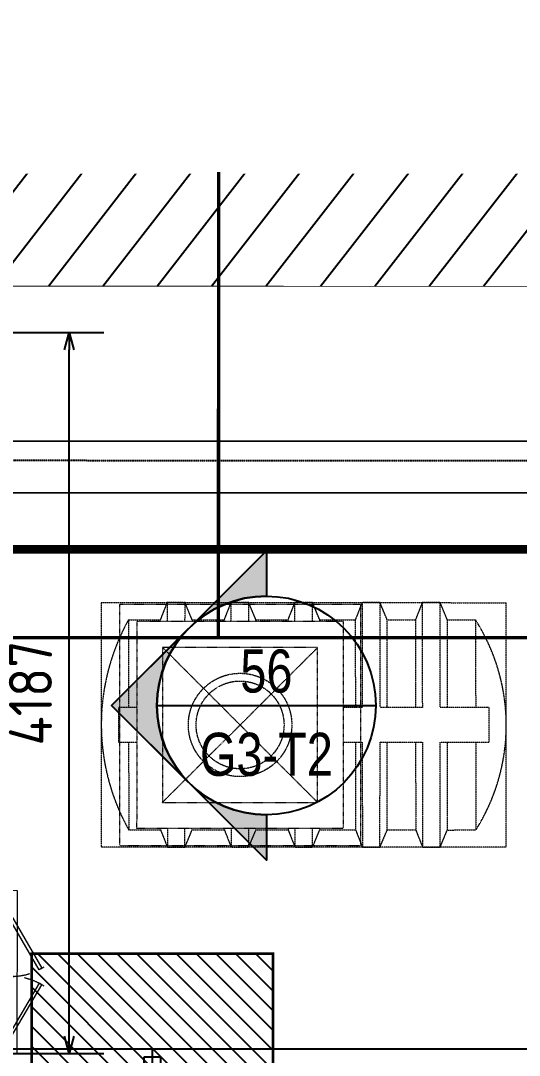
# Model space of a CAD drawing. Header units: centimetres. Extents: x -6122352 to 7132207, y -1694241 to 1947892.
# Drawn here: x 162955 to 165848, y -108416 to -102408 of the extents above; entities that cross this region are included whole.
import ezdxf
from ezdxf.enums import TextEntityAlignment as Align

# ---------------------------------------------------------------- set-up
doc = ezdxf.new("R2010")
doc.units = ezdxf.units.CM
doc.header["$MEASUREMENT"] = 0
doc.header["$PDMODE"] = 66
doc.header["$PDSIZE"] = 100
for name, pattern in [('2. HG-ST XR COL 3A (5V 7V 9V 11V - GF (4M & 5D-E)$0$HIDDEN', [0.375, 0.25, -0.125]), ('DASHED2', [0.375, 0.25, -0.125]), ('HIDDEN', [0.375, 0.25, -0.125]), ('LTH-4G-M-XR-GROUND FLOOR PLAN$0$HIDDEN2', [0.1875, 0.125, -0.0625]), ('XR-AR-END-SETTING OUT PLAN$0$23261-XR-AR-SI-GF$0$HIDDEN', [0.375, 0.25, -0.125])]:
    doc.linetypes.add(name, pattern=pattern)
for name, color, linetype in [('00-MI-DIM', 7, 'Continuous'), ('23585-XR-AR-BOUNDARY WALLS AND SETBACKS$0$setback', 7, 'XR-AR-END-SETTING OUT PLAN$0$23261-XR-AR-SI-GF$0$HIDDEN'), ('@MI-FOOTINGS', 7, 'Continuous'), ('@MI-REF LAYER', 7, 'Continuous'), ('@MI-TYPE-02', 6, 'Continuous'), ('B_TH_8', 7, 'Continuous'), ('CTECH-Text 2.5mm', 2, 'Continuous'), ('VD-WS-WATER TANK', 7, 'Continuous'), ('XR-AR-MID-SETTING OUT FOR MASTER$0$23585-XR-AR-MID-GROUND FLOOR$0$A-Flor-Strs', 1, 'Continuous')]:
    doc.layers.add(name, color=color, linetype=linetype)
doc.layers.add('08-Compound Wall-2', color=6, linetype='Continuous', lineweight=25, true_color=0xff00ff)
for name, color, linetype, lineweight in [('A-ANNO-TEXT', 3, 'Continuous', 25), ('LTH-4G-M-XR-GROUND FLOOR PLAN$0$1717 X Water Tank Location_5B$0$00 Line 2', 6, 'Continuous', 13), ('XR-AR-MID-SETTING OUT FOR MASTER$0$23585-XR-AR-MID-GROUND FLOOR$0$$A-GLAZ-WNDO', 232, 'Continuous', 9), ('XR-AR-MID-SETTING OUT FOR MASTER$0$23585-XR-AR-MID-GROUND FLOOR$0$A-GLAZ-SILL', 8, 'Continuous', 5), ('XR-AR-MID-SETTING OUT FOR MASTER$0$23585-XR-AR-MID-GROUND FLOOR$0$A-GLAZ-WNDO', 232, 'Continuous', 9)]:
    doc.layers.add(name, color=color, linetype=linetype, lineweight=lineweight)
doc.layers.add('LTH-4G-M-XR-GROUND FLOOR PLAN$0$PDF_Geometry', color=7, linetype='Continuous', true_color=0xcccccc)
doc.styles.add('Arial Narrow', font='ARIALN.TTF', dxfattribs={"width": 0.95, "height": 500})
doc.styles.add('DIMTEXT', font='romans.shx', dxfattribs={"width": 0.8})
doc.styles.add('Schueco-BEMSTIL', font='isocpeur.ttf', dxfattribs={"width": 0.9})
doc.dimstyles.new('DIM-25', dxfattribs={"dimscale": 25, "dimtxt": 2.5, "dimasz": 2.5, "dimexe": 1.25, "dimexo": 0.625, "dimgap": 1, "dimtad": 1, "dimdec": 0, "dimdsep": 46, "dimtxsty": 'DIMTEXT', "dimblk": 'AROW', "dimcen": 2.5, "dimse1": 1, "dimse2": 1, "dimclrd": 1, "dimclre": 1, "dimclrt": 2, "dimadec": 0, "dimazin": 0, "dimtfac": 1, "dimtdec": 0, "dimtmove": 0, "dimatfit": 3, "dimfxl": 1, "dimarcsym": 0})
doc.dimstyles.new('MI- JWC-TXT-2.5 MM', dxfattribs={"dimscale": 1.5, "dimtxt": 2.5, "dimasz": 1, "dimexe": 2, "dimexo": 1, "dimgap": 1, "dimtad": 1, "dimdec": 0, "dimdsep": 46, "dimtxsty": 'Schueco-BEMSTIL', "dimblk": 'OPEN30', "dimcen": 0, "dimdle": 2, "dimclrd": 140, "dimclre": 8, "dimclrt": 40, "dimadec": 0, "dimazin": 2, "dimtfac": 1, "dimtdec": 0, "dimtix": 1, "dimtmove": 2, "dimatfit": 3, "dimldrblk": 'OPEN', "dimfxl": 2, "dimlwd": -1, "dimlwe": -1, "dimarcsym": 0})

# ---------------------------------------------------------------- blocks, each defined once
blk = doc.blocks.new('23585-XR-AR-BOUNDARY WALLS AND SETBACKS')
at = {"layer": '08-Compound Wall-2'}
blk.add_lwpolyline([(496545.2942134548, 2768939.473959669), (496562.9158801445, 2768923.328117771), (496568.9635689847, 2768929.928655439), (496573.0169715791, 2768934.352258272), (496577.0705717183, 2768938.776058423), (496581.1239700586, 2768943.199856612), (496585.1773700582, 2768947.623656611), (496589.2307700578, 2768952.047456612), (496593.2841700584, 2768956.471256611), (496597.3375700579, 2768960.895056612), (496601.3909715799, 2768965.318658272), (496607.5050130368, 2768971.991327045), (496589.8835430788, 2768988.137370344)], dxfattribs=at)
at = {"layer": '23585-XR-AR-BOUNDARY WALLS AND SETBACKS$0$setback', "ltscale": 40, "const_width": 0.05}
blk.add_lwpolyline([(496603.4076911526, 2768971.812311382), (496589.0303414653, 2768984.985861099), (496584.8756448581, 2768980.451546177), (496580.8222491085, 2768976.027750814), (496576.7688491076, 2768971.603950815), (496572.7154491082, 2768967.180150814), (496568.6620491074, 2768962.756350815), (496564.6084013822, 2768958.332698731), (496560.5550491072, 2768953.908950815), (496556.501649108, 2768949.485150816), (496552.4482491076, 2768945.061350815), (496548.2917628816, 2768940.525058872), (496562.6692411395, 2768927.351702746), (496566.825369577, 2768931.887763219), (496570.8788474204, 2768936.311448177), (496574.9324515896, 2768940.735252725), (496578.9858017811, 2768945.158998367), (496583.0392017807, 2768949.582798366), (496587.0926017799, 2768954.006598367), (496591.1460017811, 2768958.430398366), (496595.1994017801, 2768962.854198367), (496599.2528474218, 2768967.277848177)], close=True, dxfattribs=at)
blk = doc.blocks.new('A$C9d9485f6')
at = {"layer": 'A-ANNO-TEXT', "rotation": 312.4881850805905}
blk.add_blockref('23585-XR-AR-BOUNDARY WALLS AND SETBACKS', (-2377088.534775567, -1504219.252137818), dxfattribs=at)
blk = doc.blocks.new('AROW')
at = {"color": 1, "ltscale": 100}
for p, q in [((0, 0), (-3, 0)), ((-1.455191522836685e-11, -1), (-1.455191522836685e-11, 1))]:
    blk.add_line(p, q, dxfattribs=at)
blk.add_solid([(-1.279999999998836, 0.2133333333331393), (-1.279999999998836, -0.2133333333331393), (0, 0)], dxfattribs=at)
blk = doc.blocks.new('*D424')
at = {"layer": 'CTECH-Text 2.5mm', "color": 8, "lineweight": -2, "ltscale": 10, "transparency": 16777216}
blk.add_line((0.8245945251717253, -0.1346448104515323), (0.02459452517172529, -0.1346448104515323), dxfattribs=at)
at = {"layer": 'Defpoints', "color": 0, "ltscale": 10, "transparency": 16777216}
for p in [(-0.02540547482827471, -4.440892098500626e-16), (0.8745945251717253, -4.440892098500626e-16), (-0.02540547482827472, -0.1346448104515323)]:
    blk.add_point(p, dxfattribs=at)
at = {"layer": 'CTECH-Text 2.5mm', "color": 8, "lineweight": -2, "ltscale": 10, "transparency": 16777216, "xscale": 0.05, "yscale": 0.05, "zscale": 0.05, "rotation": 180}
blk.add_blockref('AROW', (-0.02540547482827472, -0.1346448104515323), dxfattribs=at)
at = {"layer": 'CTECH-Text 2.5mm', "color": 8, "lineweight": -2, "ltscale": 10, "transparency": 16777216, "xscale": 0.05, "yscale": 0.05, "zscale": 0.05}
blk.add_blockref('AROW', (0.8745945251717253, -0.1346448104515323), dxfattribs=at)
at = {"layer": 'CTECH-Text 2.5mm', "color": 8, "ltscale": 10, "transparency": 16777216, "insert": (0.4245945251717253, -0.07964481045153232), "char_height": 0.09, "attachment_point": 5, "style": 'DIMTEXT'}
blk.add_mtext('900', dxfattribs=at)
blk = doc.blocks.new('*D423')
at = {"layer": 'CTECH-Text 2.5mm', "color": 8, "lineweight": -2, "ltscale": 10, "transparency": 16777216}
blk.add_line((0.7458974683694629, -0.05000000000000048), (0.745897468369463, -0.6500000000000008), dxfattribs=at)
at = {"layer": 'Defpoints', "color": 0, "ltscale": 10, "transparency": 16777216}
for p in [(0.8745945251717258, -4.440892098500628e-16), (0.745897468369463, -0.7000000000000008), (0.8745945278484509, -0.7000000000000007)]:
    blk.add_point(p, dxfattribs=at)
at = {"layer": 'CTECH-Text 2.5mm', "color": 8, "lineweight": -2, "ltscale": 10, "transparency": 16777216, "xscale": 0.05, "yscale": 0.05, "zscale": 0.05}
for p, rotation in [((0.7458974683694629, -4.647852750491067e-16), 90), ((0.745897468369463, -0.7000000000000008), 270)]:
    blk.add_blockref('AROW', p, dxfattribs=dict(at, rotation=rotation))
at = {"layer": 'CTECH-Text 2.5mm', "color": 8, "ltscale": 10, "transparency": 16777216, "insert": (0.6908974683694628, -0.3500000000000008), "char_height": 0.09, "attachment_point": 5, "rotation": 90, "style": 'DIMTEXT'}
blk.add_mtext('700', dxfattribs=at)
blk = doc.blocks.new('WT')
at = {"layer": 'VD-WS-WATER TANK', "color": 8, "linetype": 'HIDDEN', "lineweight": 5}
for p, q in [((-1544.628465470625, 709.6584162400104), (-1544.628465470625, -710.3415837597568)), ((-1544.628465470625, 709.6584162400104), (805.3742911103182, 709.6584162400104)), ((805.3742911103182, -710.3415837599896), (805.3742911103182, 709.6584162400104)), ((-1205.197479922557, 610), (-1368.584841941483, 609.6917219583411)), ((-1367.616602353984, 100.7170481621288), (-1368.584841941483, 609.6917219583411)), ((-853.8209368987009, 609.9999999995343), (-1019.529137560632, 609.6873430171981)), ((-462.4613206691574, 609.9999999997672), (-670.4740313610528, 609.9999999997672)), ((-92.2536644951906, 609.9999999997672), (-279.1144151315093, 609.9999999997672)), ((277.9539916787762, 609.9999999997672), (91.09390626149252, 609.6474338008557)), ((645.8408009468112, 609.9999999997672), (461.3015541732311, 609.6518127417658)), ((646.8096269820817, 100.7170481618959), (645.8408009468112, 609.9999999997672)), ((-1366.263995035551, -610.3082780416589), (-1367.232107905904, -101.4002156818751)), ((648.161647852743, -610.0000000002328), (647.1941214301623, -101.4002156816423)), ((-1202.876633016858, -610.0000000002328), (-1366.263995035551, -610.3082780416589)), ((-853.8209368984681, -610.0000000002328), (-1017.208298916928, -610.3082780416589)), ((-462.4613206691574, -610), (-668.1531844553538, -610)), ((-92.2536644951906, -610.0000000002328), (-276.7935682260431, -610.0000000002328)), ((277.9539916787762, -610.0000000002328), (93.4147449049633, -610.3481872582342)), ((648.161647852743, -610.0000000002328), (463.6224010786973, -610.3481872582342)), ((805.3742911103182, -710.3415837599896), (-1544.628465470625, -710.3415837597568))]:
    blk.add_line(p, q, dxfattribs=at)
at = {"layer": 'VD-WS-WATER TANK', "color": 8, "linetype": 'HIDDEN', "lineweight": 5, "ltscale": 0.2}
for p, q in [((-450.0018297319766, 450.0018297312781, 1.058825682041061), (449.9999999995343, -449.9999999997672, -1)), ((449.9999999995343, 449.9999999993015), (-450.0000000004657, -450.0000000002328, 1.000000000007276))]:
    blk.add_line(p, q, dxfattribs=at)
at = {"layer": 'VD-WS-WATER TANK', "color": 8, "linetype": 'HIDDEN', "lineweight": 5}
for points in [[(-1057.987290713005, 100.7170481625944), (-1058.984124873765, 709.6584162407089), (-1161.101388717303, 709.6584162407089), (-1202.876633016625, 610.0000000006985), (-1202.876633016858, 100.7170481625944)], [(-1161.101388717303, 709.6584162407089), (-1161.10138871707, 100.7170481625944)], [(-1018.560901444405, 100.7170481623616), (-1019.529727479443, 610.0000000004657), (-1058.984124873765, 709.6584162407089)], [(-708.9315945943817, 100.7170481623616), (-709.928428754909, 709.6584162404761), (-812.04569259868, 709.6584162404761), (-853.8209368987009, 610.0000000002328), (-853.8209368982352, 100.7170481628273)], [(-812.04569259868, 709.6584162404761), (-812.04569259868, 100.7170481623616)], [(-669.5052053260151, 100.7170481623616), (-670.4740313610528, 610.0000000002328), (-709.928428754909, 709.6584162404761)], [(-318.3893022132106, 599.9999999993015), (-318.5688125255983, 709.6584162404761), (-420.6860763693694, 709.6584162404761), (-462.4613206691574, 610.0000000004657), (-462.4613206691574, 599.9999999997672)], [(-420.6860763693694, 709.6584162404761), (-420.6860763693694, 599.9999999997672)], [(-279.0953917962033, 599.9999999997672), (-279.1144151315093, 610.0000000004657), (-318.5688125255983, 709.6584162404761)], [(51.81901098834351, 599.9999999995343), (51.63884364836849, 709.6584162402432), (-50.47842019540258, 709.6584162407089), (-92.25366449495777, 610), (-92.2536644951906, 600)], [(-50.47842019540258, 709.6584162407089), (-50.47842019563541, 599.9999999997672)], [(91.11226437753066, 599.9999999995343), (91.09324104245752, 610.0000000002328), (51.63884364836849, 709.6584162402432)], [(422.026010134723, 599.9999999997672), (421.8464998223353, 709.6584162404761), (319.7292359783314, 709.6584162407089), (277.9539916787762, 610.0000000002328), (277.9539916787762, 599.9999999995343)], [(319.7292359783314, 709.6584162407089), (319.7292359785642, 600.0000000002328)], [(461.3199205512647, 600), (461.3008972161915, 610), (421.8464998223353, 709.6584162404761)], [(-1161.10138871707, 100.7170481625944), (-1444.626510607777, 100.7170481625944), (-1444.626510607777, -101.4002156811766), (-1161.10138871707, -101.4002156814095)], [(-812.04569259868, 100.7170481623616), (-1057.987290713005, 100.7170481625944)], [(-600.0000000002328, 100.7170481623616), (-708.9315945943817, 100.7170481623616)], [(599.9999999997672, -101.4002156811766), (705.3734893924557, -101.4002156811766), (705.3734893924557, 100.7170481625944), (599.9999999997672, 100.7170481625944)], [(-1202.876633016858, -101.4002156814095), (-1202.876633016858, -609.9999999995343), (-1161.101388717303, -710.3415837595239), (-1056.663277968066, -710.3415837592911), (-1017.208880573744, -610), (-1018.176406996092, -101.4002156811766)], [(-1161.10138871707, -101.4002156814095), (-1161.101388717303, -710.3415837595239)], [(-1056.663277968066, -710.3415837592911), (-1057.659002496395, -101.4002156809438)], [(-1057.659002496395, -101.4002156809438), (-812.0456925984472, -101.4002156811766)], [(-853.8209368984681, -101.4002156809438), (-853.8209368984681, -609.9999999995343), (-812.04569259868, -710.3415837595239), (-707.6075818496756, -710.3415837595239), (-668.1531844551209, -610), (-669.1207108779345, -101.4002156809438)], [(-812.0456925984472, -101.4002156811766), (-812.04569259868, -710.3415837595239)], [(-707.6075818496756, -710.3415837595239), (-708.6033063777722, -101.4002156809438)], [(-708.6033063777722, -101.4002156809438), (-600.0000000006985, -101.4002156814095)], [(-462.4613206689246, -600.0000000002328), (-462.4613206689246, -609.9999999997672), (-420.6860763693694, -710.3415837595239), (-316.2479656198993, -710.3415837590583), (-276.7935682255775, -609.9999999997672), (-276.8125915611163, -600.0000000002328)], [(-420.6860763693694, -600.0000000004657), (-420.6860763693694, -710.3415837595239)], [(-316.2479656198993, -710.3415837590583), (-316.428393206792, -600)], [(-92.25366449495777, -600.0000000004657), (-92.25366449495777, -609.9999999997672), (-50.47842019516975, -710.3415837592911), (53.95969055383466, -710.3415837592911), (93.41408794769086, -609.9999999997672), (93.39506461261772, -600.0000000004657)], [(-50.47842019540258, -600.0000000002328), (-50.47842019516975, -710.3415837592911)], [(53.95969055383466, -710.3415837592911), (53.7786999901291, -600.0000000004657)], [(277.9539916787762, -600.0000000004657), (277.9539916787762, -610), (319.7292359785642, -710.3415837592911), (424.1673467275687, -710.3415837592911), (463.6217441216577, -609.9999999997672), (463.6027207863517, -600.0000000002328)], [(319.7292359783314, -600.0000000004657), (319.7292359785642, -710.3415837592911)], [(424.1673467275687, -710.3415837592911), (423.9869191413745, -600.0000000002328)]]:
    blk.add_lwpolyline(points, dxfattribs=at)
at = {"layer": 'VD-WS-WATER TANK', "color": 8, "linetype": 'HIDDEN', "lineweight": 5, "ltscale": 0.2}
for points in [[(-699.9999999995343, -699.9999999995343), (700.0000000002328, -700), (699.9999999997672, 700), (-700, 700.0000000002328)], [(-600.0000000004657, -600.0000000004657), (599.9999999995343, -600.0000000011642), (599.9999999995343, 599.9999999995343), (-600.0000000002328, 599.9999999990687)], [(-450.0000000002328, -450.0000000002328), (449.9999999997672, -450.0000000004657), (449.9999999995343, 449.9999999993015), (-450.0000000004657, 450)]]:
    blk.add_lwpolyline(points, close=True, dxfattribs=at)
at = {"layer": 'VD-WS-WATER TANK', "color": 8, "linetype": 'HIDDEN', "lineweight": 5}
for radius in [299.9999999999999, 254.9999999999999]:
    blk.add_circle((0, 2.328306436538696e-10), radius, dxfattribs=at)
for centre, radius, start, end in [((-406.0936178530101, 1.520493773277849), 1138.534847617149, 147.7123555648303, 212.5056355353665), ((-448.5880362042226, -2.084176184376702), 1253.962327314667, 331.0008973028165, 29.21709379940886)]:
    blk.add_arc(centre, radius, start, end, dxfattribs=at)
blk = doc.blocks.new('_Open30')
at = {"color": 0, "linetype": 'ByBlock', "lineweight": -2}
for p, q in [((-1, 0.26794919), (0, 0)), ((0, 0), (-1, -0.26794919)), ((0, 0), (-1, 0))]:
    blk.add_line(p, q, dxfattribs=at)
blk = doc.blocks.new('*D1485')
at = {"layer": '@MI-TYPE-02', "color": 8, "transparency": 16777216}
for p, q in [((393736.7980530083, -229131.7614252531), (394890.7800697773, -229131.7614252531)), ((393736.0739462881, -233318.9201003471), (394890.7800697773, -233318.9201003471))]:
    blk.add_line(p, q, dxfattribs=at)
at = {"layer": '@MI-TYPE-02', "color": 140, "transparency": 16777216}
blk.add_line((394690.7800697773, -233218.9201003471), (394690.7800697773, -229231.7614252531), dxfattribs=at)
at = {"layer": 'Defpoints', "color": 0, "transparency": 16777216}
for p in [(393636.7980530083, -229131.7614252531), (394690.7800697773, -229131.7614252531), (393636.0739462881, -233318.9201003471)]:
    blk.add_point(p, dxfattribs=at)
at = {"layer": '@MI-TYPE-02', "color": 140, "transparency": 16777216, "xscale": 100, "yscale": 100, "zscale": 100}
for p, rotation in [((394690.7800697773, -229131.7614252531), 90), ((394690.7800697773, -233318.9201003471), 270)]:
    blk.add_blockref('_Open30', p, dxfattribs=dict(at, rotation=rotation))
at = {"layer": '@MI-TYPE-02', "color": 40, "transparency": 16777216, "insert": (394465.7800697772, -231225.3407628001), "char_height": 250, "attachment_point": 5, "rotation": 90, "style": 'Schueco-BEMSTIL'}
blk.add_mtext('4187', dxfattribs=at)
blk = doc.blocks.new('_Open')
at = {"color": 0, "linetype": 'ByBlock', "lineweight": -2}
for p, q in [((-1, 0.1666666666666667), (0, 0)), ((-1, -0.1666666666666667), (0, 0)), ((0, 0), (-1, 0))]:
    blk.add_line(p, q, dxfattribs=at)
blk = doc.blocks.new('T2-FOOTING PLAN')
at = {"layer": '@MI-FOOTINGS', "transparency": 33554679}
h = blk.add_hatch(dxfattribs=at)
h.set_pattern_fill('ANSI31', color=8, scale=650)
h.set_pattern_definition([(45, (0, 0), (-57.45242597140699, 57.45242597140699), [])])
h.paths.add_polyline_path([(-700, 650), (700, 650), (700, -650), (-700, -650)])
at = {"layer": '@MI-FOOTINGS', "color": 160, "true_color": 0x3340f0, "const_width": 15}
blk.add_lwpolyline([(-700, 650), (700, 650), (700, -650), (-700, -650)], close=True, dxfattribs=at)
at = {"layer": '@MI-FOOTINGS', "color": 30}
blk.add_point((0, 0), dxfattribs=at)
blk = doc.blocks.new('G10-REAR PARTITION LEFT EXTD')
at = {"layer": '@MI-FOOTINGS', "xscale": -1, "rotation": 0.01015602854542941}
blk.add_blockref('T2-FOOTING PLAN', (28618.08286850021, 3.958608562650625), dxfattribs=at)
blk = doc.blocks.new('XR-AR-MID-SETTING OUT FOR MASTER$0$23585-XR-AR-MID-GROUND FLOOR$0$945-4P-1-101-GROUND FLOOR PLAN$0$XR-MIDDLE-GROUND FLOOR PLAN$0$A$C446944C1')
at = {"layer": 'XR-AR-MID-SETTING OUT FOR MASTER$0$23585-XR-AR-MID-GROUND FLOOR$0$A-GLAZ-SILL', "color": 252}
blk.add_line((-2.733431756496429e-07, -4.737777635455132e-05), (5.199999726377428, -4.737754352390766e-05), dxfattribs=at)
for points in [[(2.208076124545187, -0.02284434624016285), (2.208076124545187, -0.1242443462833762), (2.093846930889413, -0.07354434626176953), (2.208076124545187, -0.02284434624016285)], [(2.991923328721896, -0.02284434624016285), (2.991923328721896, -0.1242443462833762), (3.106152522144839, -0.07354434579610825), (2.991923328721896, -0.02284434624016285)]]:
    blk.add_lwpolyline(points, dxfattribs=at)
at = {"layer": 'XR-AR-MID-SETTING OUT FOR MASTER$0$23585-XR-AR-MID-GROUND FLOOR$0$A-GLAZ-WNDO', "color": 252}
for p, q in [((5.199999726610258, 0.2499526219908148), (-2.735760062932968e-07, 0.2499526222236454)), ((-2.735760062932968e-07, 0.2499526222236454), (-2.733431756496429e-07, -4.737777635455132e-05)), ((0.04999972670339048, 0.0999526223167777), (0.04999972647055984, 0.2499526219908148)), ((1.284999726805836, 0.2499526222236454), (1.284999726805836, 0.09995262185111642)), ((1.334999726619571, 0.09995262208394706), (1.334999726619571, 0.2499526222236454)), ((3.864999726880342, 0.0999526223167777), (3.864999726880342, 0.2499526224564761)), ((3.914999726694077, 0.2499526222236454), (3.914999726694077, 0.09995262185111642)), ((5.149999726563692, 0.09995262254960835), (5.149999726796523, 0.2499526222236454)), ((5.199999726610258, 0.2499526219908148), (5.199999726377428, -4.737754352390766e-05)), ((-2.733431756496429e-07, 0.09995262208394706), (2.599999726517126, 0.09995262185111642)), ((5.199999726610258, 0.0999526223167777), (2.599999726517126, 0.09995262185111642))]:
    blk.add_line(p, q, dxfattribs=at)
for points in [[(1.284999726805836, 0.1999526221770793), (0.04999972647055984, 0.1999526226427406)], [(3.914999726694077, 0.1999526221770793), (5.149999726796523, 0.1999526219442487)]]:
    blk.add_lwpolyline(points, dxfattribs=at)
for points in [[(1.224999726749957, 0.03995262226089835), (1.304999726824462, 0.03995262226089835), (1.304999726824462, 0.08995262207463384), (1.224999726517126, 0.08995262230746448)], [(2.51999972644262, 0.03995262226089835), (1.304999726824462, 0.03995262226089835), (1.304999726824462, 0.08995262207463384), (2.519999726675451, 0.08995262207463384)], [(2.599999726517126, 0.03995262226089835), (2.51999972644262, 0.03995262226089835), (2.519999726675451, 0.08995262207463384), (2.599999726517126, 0.08995262254029512)], [(2.599999726517126, 0.03995262226089835), (2.679999726591632, 0.03995262202806771), (2.679999726591632, 0.08995262254029512), (2.599999726517126, 0.08995262254029512)], [(2.679999726591632, 0.03995262202806771), (3.89499972644262, 0.039952622493729), (3.894999726675451, 0.08995262207463384), (2.679999726591632, 0.08995262254029512)], [(3.974999726749957, 0.039952622493729), (3.89499972644262, 0.039952622493729), (3.894999726675451, 0.08995262207463384), (3.974999726749957, 0.08995262230746448)]]:
    blk.add_lwpolyline(points, close=True, dxfattribs=at)
blk = doc.blocks.new('XR-AR-MID-SETTING OUT FOR MASTER')
at = {"layer": 'XR-AR-MID-SETTING OUT FOR MASTER$0$23585-XR-AR-MID-GROUND FLOOR$0$A-Flor-Strs', "color": 8}
for p, q in [((60.05534254956096, 20672.92354680672), (5940.045863168596, 20672.65234583314)), ((60.04151019822535, 20372.92400187173), (5940.031380742199, 20372.65280095958))]:
    blk.add_line(p, q, dxfattribs=at)
at = {"layer": 'XR-AR-MID-SETTING OUT FOR MASTER$0$23585-XR-AR-MID-GROUND FLOOR$0$$A-GLAZ-WNDO', "color": 8, "xscale": -1000, "yscale": 1000, "zscale": 1000}
blk.add_blockref('XR-AR-MID-SETTING OUT FOR MASTER$0$23585-XR-AR-MID-GROUND FLOOR$0$945-4P-1-101-GROUND FLOOR PLAN$0$XR-MIDDLE-GROUND FLOOR PLAN$0$A$C446944C1', (5600.000170022249, 19222.70166015625), dxfattribs=at)
blk = doc.blocks.new('MID UNIT')
at = {"xscale": 0.001, "yscale": 0.001, "zscale": 0.001}
blk.add_blockref('XR-AR-MID-SETTING OUT FOR MASTER', (0, 0), dxfattribs=at)
blk = doc.blocks.new('TH_8')
blk.add_blockref('MID UNIT', (495826.3053798378, 2769197.479078153))
blk = doc.blocks.new('A$Ca7ad59d2')
at = {"layer": 'B_TH_8', "xscale": 1.000018136216304, "yscale": 1.000018136216304, "zscale": 1.000018136216304}
blk.add_blockref('TH_8', (-495803.6470986201, -2769248.051850634), dxfattribs=at)
blk = doc.blocks.new('A$Cac0110ba')
at = {"rotation": 227.5015136760979}
blk.add_blockref('A$Ca7ad59d2', (28.54929658252513, 57.49132066033781), dxfattribs=at)
blk = doc.blocks.new('*U1871')
h = blk.add_hatch(color=94)
edge = h.paths.add_edge_path()
edge.add_line((-5.853590386044781e-15, -6.350000000000011), (-3.839567134987508e-15, -8.98025612106916))
edge.add_line((-3.839567134987508e-15, -8.98025612106916), (-8.98025612106916, -1.4210854715202e-14))
edge.add_line((-8.98025612106916, -1.364422505680946e-14), (-1.243449787580175e-14, 8.980256121069147))
edge.add_line((-1.308023176029987e-14, 8.980256121069147), (-6.554262137165959e-15, 6.349999999999988))
edge.add_arc((-2.326472348102011e-15, -1.154631945610163e-14), 6.35, 90.00000000000004, 269.9999999999999)
at = {"color": 94}
blk.add_line((-6.35, -5.639932965095795e-15), (6.35, -1.127986593019159e-14), dxfattribs=at)
for points in [[(-5.853590386044781e-15, -6.350000000000011), (-3.839567134987508e-15, -8.98025612106916), (-8.98025612106916, -1.364422505680946e-14), (-1.308023176029987e-14, 8.980256121069147), (-6.554262137165959e-15, 6.349999999999988, 0.9999999999999994)], [(-4.490128060534579, 4.490128060534578, 0.4142135623730951), (-4.490128060534578, -4.49012806053458), (-8.98025612106916, -1.236372533598709e-15), (-4.490128060534585, 4.490128060534578)]]:
    blk.add_lwpolyline(points, format="xyb", close=True)
blk.add_circle((-1.409983241273949e-15, -5.639932965095795e-15), 6.35, dxfattribs=at)
at = {"style": 'Arial Narrow', "width": 0.95, "flags": 8}
blk.add_attdef('VIEWNUMBER', text='', height=2.5, dxfattribs=at).set_placement((-1.409983241273949e-15, -5.639932965095795e-15), align=Align.BOTTOM_CENTER)
blk.add_attdef('SHEETNUMBER', text='', height=2.5, dxfattribs=at).set_placement((-1.409983241273949e-15, -1.587500000000005), align=Align.TOP_CENTER)
blk = doc.blocks.new('M3 REF WITH TABLES')
at = {"color": 1, "const_width": 0.02}
blk.add_lwpolyline([(150.205946641101, 128.4317175084725), (146.4893651941093, 128.0285748476163), (123.299064669176, 102.7194816619158), (121.3066007388406, 104.5475220000371), (123.299064669176, 102.7194816619158), (105.6650739989127, 83.47435318119824), (105.5925103422487, 79.76300930185243)], dxfattribs=at)
blk = doc.blocks.new('A$C3dfd7553')
at = {"layer": 'LTH-4G-M-XR-GROUND FLOOR PLAN$0$1717 X Water Tank Location_5B$0$00 Line 2', "color": 8, "linetype": 'Continuous', "elevation": -5.961404628470183e-10}
blk.add_lwpolyline([(0.05625000142252747, -0.700000001154433, 0.01, 0.01, 0), (-0.02540547482827471, -0.7000000014647962, 0.01, 0.01, 0), (-0.02540547482827471, -4.440892098500626e-16, 0.01, 0.01, 0), (0.8745945251717253, -4.440892098500626e-16, 0.01, 0.01, 0), (0.8745945251717253, -0.7000000000000005, 0.01, 0.01, 0), (0.7937499990198317, -0.7000000003091413, 0, 0, 0)], format="xyseb", dxfattribs=at)
at = {"layer": 'LTH-4G-M-XR-GROUND FLOOR PLAN$0$PDF_Geometry', "color": 8, "lineweight": 5, "elevation": -5.961404628470183e-10}
for points in [[(-0.02540547482827471, -0.7500000016548443), (-0.02540547482827471, -4.440892098500626e-16), (0.9245945251717254, -4.440892098500626e-16), (0.9245945251717254, -0.7499999998087883), (-0.02540547482827471, -0.7500000015625269)], [(0.7765624990198317, -0.7000000000727601), (0.07343750142252746, -0.700000001128647)]]:
    blk.add_lwpolyline(points, dxfattribs=at)
for points in [[(0.07343750142252746, -0.7171875012014066), (0.07343750142252746, -0.6812500012014066), (0.05625000142252747, -0.6812500012014066), (0.05625000142252747, -0.7171875012014066)], [(0.376624831931947, -0.8951878049197844), (0.385999831931947, -0.8795628049197844), (0.08281250142252745, -0.7015625012014066), (0.07343750142252746, -0.7171875012014066)], [(0.4733751685104121, -0.8951878049197844), (0.4640001685104121, -0.8795628049197844), (0.7671874990198316, -0.7015625012013483), (0.7765624990198317, -0.7171875012013483)], [(0.7765624990198317, -0.7171875012013483), (0.7765624990198317, -0.6812500012013484), (0.7937499990198317, -0.6812500012013484), (0.7937499990198317, -0.7171875012013483)]]:
    blk.add_lwpolyline(points, close=True, dxfattribs=at)
at = {"layer": 'LTH-4G-M-XR-GROUND FLOOR PLAN$0$PDF_Geometry', "color": 8, "linetype": 'LTH-4G-M-XR-GROUND FLOOR PLAN$0$HIDDEN2', "lineweight": 5}
for centre, start, end in [((0.07343750142252746, -0.7171875012014066), 327.1406896579334, 2.802125314774052), ((0.7765624990198317, -0.7171875012013483), 177.1978746852259, 212.8593103420665)]:
    blk.add_arc(centre, 0.3515773961808323, start, end, dxfattribs=at)
at = {"layer": 'CTECH-Text 2.5mm', "ltscale": 10}
dim = blk.add_linear_dim(base=(-0.02540547482827472, -0.1346448104515323), p1=(0.8745945251717253, -4.440892098500626e-16), p2=(-0.02540547482827471, -4.440892098500626e-16), dimstyle='DIM-25', override={"dimscale": 1, "dimtxt": 0.09, "dimasz": 0.05, "dimgap": 0.01, "dimlfac": 1000, "dimclrd": 8, "dimclre": 8, "dimclrt": 8}, dxfattribs=at)
dim.commit()
dim.dimension.update_dxf_attribs({"geometry": '*D424', "text_midpoint": (0.4245945251717253, -0.07964481045153232)})
dim = blk.add_linear_dim(base=(0.745897468369463, -0.7000000000000008), p1=(0.8745945251717253, -4.440892098500626e-16), p2=(0.8745945278484505, -0.7000000000000005), angle=90, dimstyle='DIM-25', override={"dimscale": 1, "dimtxt": 0.09, "dimasz": 0.05, "dimgap": 0.01, "dimlfac": 1000, "dimclrd": 8, "dimclre": 8, "dimclrt": 8}, dxfattribs=at)
dim.commit()
dim.dimension.update_dxf_attribs({"geometry": '*D423', "text_midpoint": (0.6908974683694628, -0.3500000000000008)})
blk = doc.blocks.new('A$Ceb9e94c1')
at = {"rotation": 269.8805414051897}
blk.add_blockref('A$C3dfd7553', (39.09048004169017, 23.90483153867535, -5.576022470892501e-09), dxfattribs=at)
at = {"layer": 'VD-WS-WATER TANK', "ltscale": 100, "xscale": 0.001, "yscale": 0.001, "zscale": 0.001, "rotation": 1.469650456022651e-08}
blk.add_blockref('WT', (37.04476289544255, 22.02057078992948, -6.172170209697134e-09), dxfattribs=at)
blk = doc.blocks.new('T2-G10 PARTITION WALLS')
at = {"layer": '@MI-TYPE-02'}
dim = blk.add_linear_dim(base=(19113.56010298879, 69.5338590479223), p1=(18058.85397949931, -4117.624816045922), p2=(18059.57808621955, 69.53385904803872), angle=90, dimstyle='MI- JWC-TXT-2.5 MM', dxfattribs=at)
dim.commit()
dim.dimension.update_dxf_attribs({"geometry": '*D1485', "text_midpoint": (18888.56010298862, -2024.045478499116), "insert": (-375577.2199667885, 229201.295284301)})

msp = doc.modelspace()

# ---------------------------------------------------------------- block references
at = {"color": 94, "linetype": '2. HG-ST XR COL 3A (5V 7V 9V 11V - GF (4M & 5D-E)$0$HIDDEN', "xscale": 1000, "yscale": 1000, "zscale": 1000, "rotation": 312.4883110972302}
msp.add_blockref('A$Cac0110ba', (138098.2151797014, -102612.8341626052), dxfattribs=at)

# ---------------------------------------------------------------- next in the draw order: block references
at = {"layer": '00-MI-DIM'}
ref = msp.add_blockref('*U1871', (164380.385347232, -106384.5366049466), dxfattribs=dict(at, xscale=100, yscale=100, zscale=100))
ref.add_attrib('VIEWNUMBER', '56', dxfattribs={"layer": '0', "height": 250, "style": 'Arial Narrow', "width": 0.95}).set_placement((164380.385347232, -106384.5366049466), align=Align.BOTTOM_CENTER)
ref.add_attrib('SHEETNUMBER', 'G3-T2', dxfattribs={"layer": '0', "height": 250, "style": 'Arial Narrow', "width": 0.95}).set_placement((164380.385347232, -106543.2866049466), align=Align.TOP_CENTER)
at = {"layer": '@MI-REF LAYER', "xscale": 1000, "yscale": 1000, "zscale": 1000}
msp.add_blockref('A$C9d9485f6', (-23958.95045533385, 48155.57226163784), dxfattribs=at)
at = {"layer": '@MI-REF LAYER', "color": 10, "xscale": 1000.000000000001, "yscale": 1000.000000000001, "zscale": 1000.000000000001, "rotation": 179.9898026784156}
msp.add_blockref('A$Ceb9e94c1', (201276.2283228724, -84483.75690863615, 6.172162933739522e-06), dxfattribs=at)
at = {"layer": '@MI-TYPE-02', "color": 0, "rotation": 359.9811633183237}
msp.add_blockref('G10-REAR PARTITION LEFT EXTD', (135100.365825384, -108471.2002682268), dxfattribs=at)

# ---------------------------------------------------------------- next in the draw order: wipeouts: each hides what was drawn before it
at = {"color": 10}
msp.add_wipeout([(198275.3921904103, -104256.67465484346), (198277.6024852933, -89983.15121534048), (137973.99123918772, -89974.4610474222), (137971.62205373496, -104245.95954391618), (144221.7361697793, -104247.34826951602), (144221.90594372264, -103946.4486329037), (192025.46282542183, -103955.05220550337), (192025.4153281002, -104255.68871988932), (198276.69141260552, -104256.69244835054)], dxfattribs=at).dxf.layer = '@MI-REF LAYER'

# ---------------------------------------------------------------- next in the draw order: hatches: boundary and pattern name
at = {"layer": '@MI-REF LAYER'}
h = msp.add_hatch(dxfattribs=at)
h.set_pattern_fill('ANSI31', color=256, scale=1999.999998458916, angle=-173.2764582181798)
h.set_pattern_definition([(231.7235417818202, (2377424248.388937, 1503992843.986378), (196.2577398699116, -154.8641322089669), [])])
h.paths.add_polyline_path([(137973.3174367756, -89974.4609193851), (137971.622053516, -104245.9595442412), (144221.736170091, -104247.348269231), (144221.9059435594, -103946.4486329976), (192026.7673076355, -103954.9571009299), (192026.7198083964, -104255.6097373551), (198276.6966703817, -104256.5971348351), (198278.9011911725, -89983.05610956397)])

# ---------------------------------------------------------------- next in the draw order: linework, layer by layer
at = {"layer": '@MI-REF LAYER', "const_width": 5.000000000000002}
msp.add_lwpolyline([(137973.3174367756, -89974.4609193851), (137971.622053516, -104245.9595442412), (144221.736170091, -104247.348269231), (144221.9059435594, -103946.4486329976), (192026.7673076355, -103954.9571009299), (192026.7198083964, -104255.6097373551), (198276.6966703817, -104256.5971348351), (198278.9011911725, -89983.05610956397), (137973.3174367756, -89974.4609193851)], close=True, dxfattribs=at)
at = {"layer": '@MI-REF LAYER', "linetype": 'DASHED2', "extrusion": (3.961511132388409e-12, 7.460187432762057e-09, 1), "elevation": -22.46109817705047}
msp.add_lwpolyline([(192120.7164824471, -104971.990314533), (176272.3012078301, -104968.0327769319), (175767.2232926469, -104230.8011166302), (175767.4364314283, -103167.0365413115), (175767.2232922642, -104230.8011169018), (175210.2914580875, -104967.4775306276), (144122.6172346313, -104955.5562520134)], dxfattribs=at)
at = {"layer": '@MI-REF LAYER', "color": 1, "const_width": 20}
msp.add_lwpolyline([(201236.1275741825, -108465.1678461482), (198428.5180595563, -105996.8018946519), (164101.5578268371, -105990.6781291357), (164103.7941047549, -103286.6738779284), (164101.5578268371, -105990.6781291357), (137999.2097425181, -105986.021595068), (135213.3952181072, -108439.3002809508)], dxfattribs=at)

# ---------------------------------------------------------------- next in the draw order: block references
at = {"layer": '@MI-TYPE-02', "color": 6}
msp.add_blockref('T2-G10 PARTITION WALLS', (144122.7432000532, -104288.4592569897), dxfattribs=at)

# ---------------------------------------------------------------- next in the draw order: wipeouts: each hides what was drawn before it
at = {"color": 10}
msp.add_wipeout([(160284.13862855057, -99594.73464464978), (160283.50133213677, -103294.73458986399), (167252.98824343033, -103295.93502998799), (167253.62554018197, -99595.93508514264), (160284.13862870072, -99594.73464481371)], dxfattribs=at).dxf.layer = '@MI-REF LAYER'

# ---------------------------------------------------------------- next in the draw order: block references
at = {"layer": '@MI-REF LAYER', "xscale": 1000, "yscale": 1000, "zscale": 1000, "rotation": 312.4882889992022}
msp.add_blockref('M3 REF WITH TABLES', (5073.57098191743, -84448.84299303715), dxfattribs=at)

doc.saveas('drawing.dxf')
